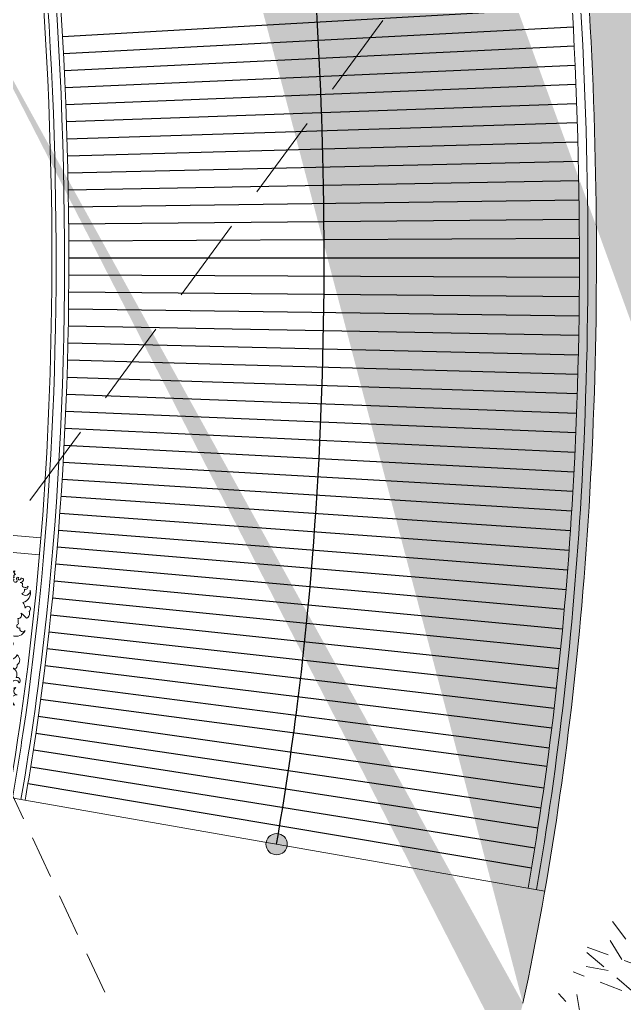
# Model space of a CAD drawing. Header units: inches. Extents: x 0 to 766, y -245 to 236.
# Drawn here: x 239.38 to 242.93, y 115.71 to 121.49 of the extents above; entities that cross this region are included whole.
import ezdxf

# ---------------------------------------------------------------- set-up
doc = ezdxf.new("R2010")
doc.units = ezdxf.units.IN
doc.header["$MEASUREMENT"] = 0
doc.linetypes.add('HIDDEN', pattern=[0.375, 0.25, -0.125])
doc.linetypes.add('HIDDEN2', pattern=[0.1875, 0.125, -0.0625])
for name, color, linetype, lineweight in [('A-ARBOLES', 251, 'Continuous', 9), ('A-BARANDAS', 251, 'Continuous', 9), ('A-JARDIN', 251, 'Continuous', 9), ('A-MURO BAJO', 251, 'Continuous', 9), ('A-PROYECCIONES', 251, 'HIDDEN', 9)]:
    doc.layers.add(name, color=color, linetype=linetype, lineweight=lineweight)

# ---------------------------------------------------------------- blocks, each defined once
blk = doc.blocks.new('base general')
at = {"layer": 'A-PROYECCIONES', "color": 251}
blk.add_line((2.45636079198448, 71.1574504263699, 1.244826271779357e-06), (21.76303580476088, 29.87713120225817, 1.408050102675088e-06), dxfattribs=at)
blk = doc.blocks.new('pl_01')
at = {"layer": 'A-PROYECCIONES', "color": 8, "linetype": 'HIDDEN2', "ltscale": 0.3}
for p, q in [((-0.00933064142401463, 0.4339573252559603), (-0.07629614342999957, 0.5042073202916981)), ((-0.04222507114798191, 0.4684646112120845), (-0.02752374222001208, 0.5091026070779208)), ((-0.00933064142401463, 0.4339573252559603), (0.02254389391805489, 0.5092046996398949)), ((-0.00299265267597093, 0.4541108094897481), (-0.003720706704029908, 0.5097698180641146)), ((0.06034804775998737, 0.4593845606218565), (0.06560942403604031, 0.5053086824761976)), ((0.1041756627600421, 0.3033427826519528), (0.1078314014699799, 0.4978249883099579)), ((0.01086306109198176, 0.2486758250340699), (-0.1667542783139879, 0.4819985787239602)), ((0.01089812318400618, 0.4055704368297484), (0.08056959370202321, 0.4813922107800863)), ((0.1454540574241037, 0.4846818599996823), (0.1065310103520005, 0.4286619181261813)), ((0.1527459413220527, 0.3996604118517553), (0.1451653107840229, 0.4880540082599509)), ((0.1527459413220527, 0.3996604118517553), (0.1735934487300028, 0.478512994284074)), ((-0.2059609158359876, 0.3501970811817046), (-0.2261308998779441, 0.4634744505299295)), ((-0.1914431472719684, 0.4110081548039943), (-0.1926826953480258, 0.4722286299120242)), ((-0.1623333610079385, 0.3843826208817518), (-0.1797664393980085, 0.4684646112118571)), ((0.1623859541460888, 0.3650077213380882), (0.2086916340600169, 0.4640457563821201)), ((-0.1622395183500203, 0.3623223775857696), (-0.2206993693320101, 0.4597815872518822)), ((0.1753548032340291, 0.3927459610622464), (0.2379138252659914, 0.4495383001983555)), ((-0.2028342022199467, 0.3418079600521651), (-0.2842287863219894, 0.4286021063219323)), ((-0.2132600183999784, 0.3911887916819978), (-0.2686416239519644, 0.4389949228859678)), ((-0.04949736152400419, 0.3279666836160686), (-0.00933064142401463, 0.4339573252559603)), ((0.1983359420639204, 0.4136089370397258), (0.2568401362800046, 0.4215659694477836)), ((0.2404073587500193, 0.3446211773159575), (0.2735482543560011, 0.4238377867616236)), ((0.2740587171659854, 0.3652098439858946), (0.2858973294059979, 0.4202067977637398)), ((-0.3036160607219927, 0.2608269023883167), (-0.3094755550380341, 0.4051527854398955)), ((0.00126945397801137, 0.3162353201280439), (0.01089812318400618, 0.4055704368297484)), ((0.001891290491983, 0.3220050967379393), (0.094769740961965, 0.3975546238561947)), ((0.1063680747479907, 0.3376706331955575), (0.1527459413220527, 0.3996604118517553)), ((0.2361101900040126, 0.3229827103618845), (0.3085649718840386, 0.4036059284399016)), ((0.2767182799678949, 0.3027467270878788), (0.3139676277660328, 0.3993551654039038)), ((-0.3075811708320089, 0.3584975158437373), (-0.3375118225439451, 0.3819746801518704)), ((-0.1617661801079748, 0.2505444282899134), (-0.1623333610079385, 0.3843826208817518)), ((-0.3475560806639919, 0.3008327493596425), (-0.3505600769578905, 0.3699556012620633)), ((0.09918550207800081, 0.1538060539862727), (0.1623859541460888, 0.3650077213380882)), ((0.2916970119179041, 0.3415955250236493), (0.3452141391659893, 0.372259386954056)), ((0.2720508967800583, 0.2951073159838415), (0.3594844106099799, 0.3582830183402166)), ((-0.2714558724539984, 0.2315469618536099), (-0.3843991206900341, 0.3343768590241325)), ((-0.08625790250999898, 0.08274653711964675), (-0.2028342022199467, 0.3418079600521651)), ((0.2143397245861252, 0.2133445799161109), (0.2404073587500193, 0.3446211773159575)), ((0.003491771868027627, 0.2967201722162827), (0.00126945397801137, 0.3162353201280439)), ((0.3020753911499696, 0.09841413605386151), (0.3929377713300255, 0.3206139566759703)), ((-0.008186998481960472, 0.2736998463419695), (0.003491771868027627, 0.2967201722162827)), ((0.1040921324819806, 0.3027611644199624), (0.1041756627600421, 0.3033427826519528)), ((0.1288428757200109, 0.2576094398282294), (0.1040921324819806, 0.3027611644199624)), ((0.3576281822099645, 0.2342653052219248), (0.4106276279820236, 0.2972161976938423)), ((0.1082315218139911, 0.06301689170391), (0.2720508967800583, 0.2951073159838415)), ((0.3848291469359992, 0.2316841165079495), (0.4238429429519783, 0.2776938311158119)), ((-0.404823820518061, 0.1987834993558408), (-0.4127808529260051, 0.2572866623336267)), ((-2.273736754432321e-13, -4.547473508864641e-13), (0.01086306109198176, 0.2486758250340699)), ((0.3848291469359992, 0.2316841165079495), (0.4363518598919995, 0.2571990071039636)), ((-0.3839608445399563, 0.1758023605261769), (-0.446351774777952, 0.2445281857981172)), ((-0.1368298140299657, 0.195129823121988), (-0.2714558724539984, 0.2315469618536099)), ((0.3469569313859893, 0.2081687963939203), (0.3848291469359992, 0.2316841165079495)), ((0.3852509232780221, 0.2321811732238075), (0.4490453684339855, 0.2338528100219719)), ((0.3794223661019487, 0.1313044408259429), (0.4317391323180573, 0.2199940025398064)), ((-0.4321712210399937, 0.1641112153199629), (-0.4662391996079691, 0.2033982894056408)), ((-0.3562236360539828, 0.1628335114380661), (-0.4622668708320248, 0.2124144032397908)), ((0.4165541527680148, 0.1942522395836477), (0.4592102813999759, 0.2127299620681242)), ((-0.3908752953300336, 0.1531934986137458), (-0.477064104893941, 0.1759797334618725)), ((0.4124611691459563, 0.1201928513760322), (0.4753378124819392, 0.1726581158638965)), ((-0.3908752953300336, 0.1531934986137458), (-0.4871671435799385, 0.1449353447098929)), ((-0.3288855166740063, 0.1068146008019539), (-0.3908752953300336, 0.1531934986137458)), ((-0.1450219687019967, 0.09963202813196403), (-0.3562236360539828, 0.1628335114380661)), ((0.08985382941602893, 0.1412981682840382), (0.09918550207800081, 0.1538060539862727)), ((-0.4758977747159747, 0.1459016147157399), (-0.419877832842019, 0.1069785676438642)), ((0.06177631239006587, 0.119621545524069), (0.08985382941602893, 0.1412981682840382)), ((0.4299055911540108, 0.1321108689419361), (0.4834691241119913, 0.1476072823677441)), ((-0.2488243233059393, 0.1292904330121019), (-0.2939770791360843, 0.1045386585360575)), ((0.03271190059803075, 0.071955662687742), (0.06177631239006587, 0.119621545524069)), ((0.2967356407859825, 0.096143349977865), (0.3794223661019487, 0.1313044408259429)), ((0.3227063385780298, 0.0509720318636937), (0.4124611691459563, 0.1201928513760322)), ((0.4124611691459563, 0.1201928513760322), (0.4990480365780172, 0.07656014035796943)), ((0.4550347987380405, 0.09873897602369652), (0.4896864580140914, 0.1246364559181075)), ((-0.294558697367961, 0.1046232200517352), (-0.4963018497840039, 0.1084150821779986)), ((-0.2939770791360843, 0.1045386585360575), (-0.294558697367961, 0.1046232200517352)), ((-0.1325130517619755, 0.09030138670800625), (-0.1450219687019967, 0.09963202813196403)), ((-0.3847291168499396, 0.05461333324205953), (-0.4992841900800613, 0.0931094477816714)), ((-0.1108364290020063, 0.06222283844363119), (-0.1325130517619755, 0.09030138670800625)), ((-2.273736754432321e-13, -4.547473508864641e-13), (-0.08625790250999898, 0.08274653711964675)), ((-2.273736754432321e-13, -4.547473508864641e-13), (0.2293019567280226, 0.08570000275176426)), ((0.2293019567280226, 0.08570000275176426), (0.5038618555619792, -0.01638121562996275)), ((0.2587809261960956, 0.07474000528782199), (0.2774164280940568, 0.09260104744794262)), ((0.2774164280940568, 0.09260104744794262), (0.2967356407859825, 0.096143349977865)), ((-0.433970731349973, 0.04354814950170294), (-0.5022129059999543, 0.07481116070994176)), ((-2.273736754432321e-13, -4.547473508864641e-13), (0.03271190059803075, 0.071955662687742)), ((-0.3936586066920427, 0.05396571577807663), (-0.5067647905319745, 0.02473630590566245)), ((-0.2846536563779978, 0.05523929470814437), (-0.4065934249260295, 7.012418404883647e-05)), ((-0.1006529537519896, 0.05639015631595612), (-0.3847291168499396, 0.05461333324205953)), ((-0.06317157740403445, 0.03315945788995123), (-0.1108364290020063, 0.06222283844363119)), ((-2.273736754432321e-13, -4.547473508864641e-13), (0.1082315218139911, 0.06301689170391)), ((-2.273736754432321e-13, -4.547473508864641e-13), (-0.06317157740403445, 0.03315945788995123)), ((-0.3864945963059654, 0.009163580867834753), (-0.5068483208100361, 0.02260164324616198)), ((-0.1457252730180016, 0.02767327173000922), (-0.1959073765740413, 0.01057843940361636)), ((-2.273736754432321e-13, -4.547473508864641e-13), (-0.1457252730180016, 0.02767327173000922)), ((0.3958757683919885, 0.02376694218605735), (0.4998297149820132, -0.06286014352804159)), ((-0.4429167209999605, 0.01546341380981175), (-0.5069256636599562, -0.01227070096206262)), ((-0.4065934249260295, 7.012418404883647e-05), (-0.5064781063679789, -0.02275632894634327)), ((-0.1959073765740413, 0.01057843940361636), (-0.2625861944160306, -0.0288767264762555)), ((-2.273736754432321e-13, -4.547473508864641e-13), (-0.1211869648080324, -0.02853435545989669)), ((-2.273736754432321e-13, -4.547473508864641e-13), (-0.02437434136800221, -0.06272402011200029)), ((-2.273736754432321e-13, -4.547473508864641e-13), (0.07150810539599206, -0.0239267840759112)), ((-2.273736754432321e-13, -4.547473508864641e-13), (0.002329566641947167, -0.111590263979906)), ((-2.273736754432321e-13, -4.547473508864641e-13), (0.1443908510460119, -0.1925424469802692)), ((0.2912154237720301, -0.01241198056823123), (0.166597530137949, -0.03440313091800817)), ((0.4986695722320178, -0.07104198581987475), (0.2912154237720301, -0.01241198056823123)), ((0.4837124962800203, -0.008890302798135963), (0.5018705349839934, -0.04520638020585466)), ((-0.4029366549779638, -0.03154866413410673), (-0.4711107679199813, -0.03752984453399222)), ((-0.3197322481859146, -0.03526421464835039), (-0.4029366549779638, -0.03154866413410673)), ((-0.2625861944160306, -0.0288767264762555), (-0.3193032531780204, -0.07610742687597849)), ((-0.1211869648080324, -0.02853435545989669), (-0.2417159997719978, -0.1241476491061348)), ((-0.1211869648080324, -0.02853435545989669), (-0.185162907851975, -0.1738976639401244)), ((0.07150810539599206, -0.0239267840759112), (0.119173988231978, -0.05299119586834422)), ((-0.4711107679199813, -0.03752984453399222), (-0.5039732292659664, -0.05289322825797171)), ((-0.2731048220159664, -0.0376360620482501), (-0.3197322481859146, -0.03526421464835039)), ((0.166597530137949, -0.03440313091800817), (0.119173988231978, -0.05299119586834422)), ((-0.02437434136800221, -0.06272402011200029), (-0.05343875315998048, -0.1103899029480999)), ((0.119173988231978, -0.05299119586834422), (0.1408506109920609, -0.08106974413226453)), ((-0.4457103447419968, -0.09188227456183995), (-0.5021304069599637, -0.06730581054603135)), ((-0.3193032531780204, -0.07610742687597849), (-0.3684314314979815, -0.1091926356300519)), ((0.1408506109920609, -0.08106974413226453), (0.1533595279320252, -0.09040038555622232)), ((-0.4457103447419968, -0.09188227456183995), (-0.4966823766060315, -0.09850488499796484)), ((-0.4110669353700018, -0.08778413474988156), (-0.4457103447419968, -0.09188227456183995)), ((-0.3684314314979815, -0.1091926356300519), (-0.4110669353700018, -0.08778413474988156)), ((0.1533595279320252, -0.09040038555622232), (0.3645601640459972, -0.1536008376240261)), ((0.2571618825359678, -0.1200587904359054), (0.3023136071280419, -0.09530701596008839)), ((0.3023136071280419, -0.09530701596008839), (0.3028952253600323, -0.09539157747599347)), ((0.3028952253600323, -0.09539157747599347), (0.4936701304080202, -0.09897719200239408)), ((0.337223075903978, -0.09758295822598484), (0.3992128545600053, -0.1439618560382314)), ((0.4842353339460033, -0.1366699721397708), (0.4282143608339766, -0.09774692506789506)), ((-0.3684314314979815, -0.1091926356300519), (-0.4145318950500041, -0.121334431842115)), ((-0.05343875315998048, -0.1103899029480999), (-0.08151627018605723, -0.1320654944702255)), ((0.002329566641947167, -0.111590263979906), (-0.04420814182196864, -0.2724747355978252)), ((0.002329566641947167, -0.111590263979906), (0.1214158996440347, -0.3695059814938304)), ((0.002329566641947167, -0.111590263979906), (0.04610252602799392, -0.3666989516580088)), ((-0.4145318950500041, -0.121334431842115), (-0.491456062422003, -0.1211209655759831)), ((-0.445843374443939, -0.1215582104880468), (-0.4828596624540751, -0.1509288999659475)), ((-0.2417159997719978, -0.1241476491061348), (-0.3543509078460261, -0.155573595918213)), ((-0.2417159997719978, -0.1241476491061348), (-0.2653406311139292, -0.1670564310479676)), ((-0.0908479428480291, -0.1445744114100762), (-0.1540483949160034, -0.3557760787621191)), ((-0.08151627018605723, -0.1320654944702255), (-0.0908479428480291, -0.1445744114100762)), ((0.3992128545600053, -0.1439618560382314), (0.4843054581299953, -0.1366637847122547)), ((0.3992128545600053, -0.1439618560382314), (0.475494560658035, -0.1641287463660319)), ((-0.3543509078460261, -0.155573595918213), (-0.4300520269499657, -0.2644166418660916)), ((0.3645601640459972, -0.1536008376240261), (0.4617141272639174, -0.19902584028614)), ((0.4405087802700223, -0.1548795727439938), (0.4673003435100327, -0.1857754632237629)), ((-0.2653406311139292, -0.1670564310479676), (-0.2831975483219935, -0.2234692746001201)), ((-0.185162907851975, -0.1738976639401244), (-0.241538626836018, -0.3146193701820721)), ((-0.185162907851975, -0.1738976639401244), (-0.185162907851975, -0.1738976639401244)), ((0.392298403769928, -0.1665707179504352), (0.4479584435820243, -0.227881942002341)), ((0.1443908510460119, -0.1925424469802692), (0.4291651622700101, -0.2611527735964501)), ((0.413161379747919, -0.1895518567803265), (0.4211184121560905, -0.2480550197581124)), ((0.1749660265080024, -0.1999085800141529), (0.1804532439060154, -0.2251316302563282)), ((-0.3977835586919696, -0.2180212442460743), (-0.3968337884939501, -0.3112998150600106)), ((-0.2831975483219935, -0.2234692746001201), (-0.3130797318480063, -0.2959611810483693)), ((-0.2061836632439622, -0.2263691158561869), (-0.2530173370139437, -0.2694068025482466)), ((0.1804532439060154, -0.2251316302563282), (0.19450386165596, -0.2388563767976848)), ((0.2412705049559918, -0.215883487872361), (0.2770823069820949, -0.3234230489877064)), ((0.1976656373640253, -0.2437227889201949), (0.1733861698920123, -0.3609590809503516)), ((0.19450386165596, -0.2388563767976848), (0.243469104372025, -0.3141955313642484)), ((-0.1205053164899823, -0.2483777972518055), (-0.09575457325195202, -0.2935295218442207)), ((-0.3971782219859961, -0.277445302758224), (-0.4109421555720019, -0.2927499059160255)), ((-0.2530173370139437, -0.2694068025482466), (-0.2725634220659572, -0.3087475010099752)), ((-0.04420814182196864, -0.2724747355978252), (-0.05619628357197826, -0.3649747217223194)), ((0.07946410656597891, -0.278646695028101), (0.1801180915559826, -0.366859824786161)), ((-0.3130797318480063, -0.2959611810483693), (-0.3412933722899538, -0.3704908137840448)), ((-0.09583913476797079, -0.2941111400757563), (-0.09955881023404345, -0.4920820238878605)), ((-0.09575457325195202, -0.2935295218442207), (-0.09583913476797079, -0.2941111400757563)), ((-0.2725634220659572, -0.3087475010099752), (-0.2929644034200578, -0.3293567924404215)), ((-0.2725634220659572, -0.3087475010099752), (-0.2819641876740206, -0.416765556557948)), ((-0.2929644034200578, -0.3293567924404215), (-0.3164291928719649, -0.3916301615463453)), ((-0.241538626836018, -0.3146193701820721), (-0.2792004698339383, -0.4185939415322082)), ((-0.09803051551796216, -0.3284389906200431), (-0.1444094133300382, -0.3904287692760136)), ((0.243469104372025, -0.3141955313642484), (0.2373518005559845, -0.4169831477761363)), ((0.2770823069820949, -0.3234230489877064), (0.3732782500979397, -0.3355710326279677)), ((0.2770823069820949, -0.3234230489877064), (0.2999520721081126, -0.4020559777259223)), ((0.3243810690900091, -0.3293959794841612), (0.3386688715800119, -0.3702278480936911)), ((0.2849001222598986, -0.3430506018419237), (0.3206851120979763, -0.385813979226441)), ((-0.334111830857978, -0.351521190774065), (-0.3504373596359756, -0.3619851627599928)), ((-0.1540483949160034, -0.3557760787621191), (-0.2027362346099721, -0.4599084295259672)), ((0.1635275346120011, -0.3523193689859454), (0.2005386664320667, -0.4658597040240693)), ((-0.3099127999500411, -0.3743373315239751), (-0.306112687920006, -0.3996263809979155)), ((-0.05619628357197826, -0.3649747217223194), (-0.06592704534000404, -0.497562022620059)), ((-0.05619628357197826, -0.3649747217223194), (-0.02599338502795945, -0.5010929815321106)), ((0.04610252602799392, -0.3666989516580088), (0.02335754070003304, -0.501078544200027)), ((0.1214158996440347, -0.3695059814938304), (0.1335453210000423, -0.4878745728483409)), ((0.1256986310580146, -0.3773691712437994), (0.1979739775259759, -0.4668940357380507)), ((0.1801180915559826, -0.366859824786161), (0.2321522985600382, -0.435169029906092)), ((-0.2655994718519423, -0.3810445034757777), (-0.2607990589619931, -0.4301293697997153)), ((-0.1670172440040005, -0.3835143184860499), (-0.2345128023420102, -0.4447873867322869)), ((-0.1444094133300382, -0.3904287692760136), (-0.1665026562420167, -0.473998234319879)), ((-0.1444094133300382, -0.3904287692760136), (-0.1364400060660387, -0.4833412506002333)), ((0.2391275923919807, -0.3871494324359901), (0.2641990506479033, -0.4262952269161815)), ((-0.1899983828340055, -0.4043772944644388), (-0.248502577049976, -0.4123343268722692)), ((0.03960572662805362, -0.4050836924939176), (0.08300331538202954, -0.4945858697524272)), ((0.1518528892140125, -0.4097655130142357), (0.151629110567967, -0.4779612819540944)), ((0.1811225173679532, -0.4062974596199638), (0.2316387420358978, -0.4520194588260438)), ((-0.1371175294319187, -0.4754502174243953), (-0.09819345112197198, -0.4194302755504395)), ((-0.1553260987980138, -0.431723663747789), (-0.1927012576319953, -0.4641334116120106)), ((0.06318704597390479, -0.4537158453358643), (0.05148249467401911, -0.4989098506862319)), ((-0.06345516785398786, -0.463107329802142), (-0.06337163757609687, -0.4625257115701515)), ((-0.06337163757609687, -0.4625257115701515), (-0.04791750490801405, -0.4995492182458747))]:
    blk.add_line(p, q, dxfattribs=at)
blk = doc.blocks.new('ARBUSTO 2')
blk.add_lwpolyline([(-66.23688844879645, -50.01504961311502, -0.5074797352621693), (-28.17600983491077, -65.93381068944245, 0.7714191621016883), (-65.11339188439064, -0.5020173400779764, -0.4140925425710546), (46.40653890315257, -45.6775543470736, -0.174304546125832), (89.78747648786798, -19.92092140949064, -1.474557309600683), (112.1741371405897, 16.60950653718732, -0.4246206638136619), (171.2921317153298, 3.632505655439019, 0.04779158066867369), (135.532374685232, -48.91149663080449, -0.6392321120170291), (183.7221656114593, -67.74678923027273, -0.01942396538211755), (228.6719464610212, -57.23550273000154, 1.162959886698078), (259.7186001249566, -40.33771281967935, 0.8576562508698735), (275.0064708971477, 8.231217512366399, -0.3781106662145289), (334.3596313905006, -92.07970532782173, 0.006847039414284945), (374.5079507879688, -115.4485441256312, -0.5688057058897247), (412.1233963049293, -76.38567989881227, 0.417163784688234), (455.6808515999996, -95.4099713746964, 0.8952243437896844), (489.5820541644564, -102.8516159996736, 2.212733388288098), (520.366861186436, -93.69666757519009, 0.1421280284856217), (463.0160148388166, -89.7126396029083, -0.1220278449195117), (531.42668696344, -71.06045567447251, 0.2285172213496388), (487.4921008707017, -30.61569208115664, -0.5192728703578492), (570.6110233150787, -16.55799859010545, -0.8746717935240547), (597.2909137888075, -62.43489001480469, -0.4665892685720007), (675.4312190540865, -9.790835007702459, -0.7379407508587315), (717.313854017337, 21.24074422719143, 0.7547440986544632), (727.1950722442052, -39.18319616122063, 0.5093637227612026), (786.5221773817993, -52.20608724277771, -0.09924748789964721), (761.0965084755504, -0.936096138537966, 0.7456849631163187), (819.2470723094916, 18.78706079272813, 0.3504126046350433), (870.3647346617877, -28.15161955821188, -0.05423418259269573), (907.3446438930799, 9.488015420273353, 0.598099498676476), (960.552649850328, -33.5386984202159, -0.3784843041424079), (1024.174682357537, 4.67234489586053, 0.3947660523431612), (1021.438070892183, -32.01553967835687, -0.7494674984132058), (1055.453279949463, -41.735927574262, 0.3039389947108571), (1096.61367598345, -26.73150754565954, -0.533083562763534), (1143.209102879882, 16.7195202635229, 0.4782913800802802), (1146.363345241907, -31.09582563324314, -0.5657767977887337), (1178.934478554637, -11.95226197583239, 0.1504744790825522), (1180.454558627735, -42.33537570977656, -0.6455515659532585), (1210.897267849084, -41.57377036315635, 0.3919259130336687), (1206.260323600149, -85.97152689937342, -0.2596207968382836), (1246.81265434521, -74.04345805406055, 0.4362293224273256), (1241.377590223085, -117.7196625115016, -0.2741140949522884), (1306.977469925058, -111.6798055751002, 1.067742723003513), (1292.839171148107, -133.7085524316276, 0.5665786552472177), (1293.028947003016, -183.1951765551455, -0.6476321368547121), (1347.453484352527, -159.1508920874728, 0.6097483344432657), (1335.975480723346, -203.8909097274754, 0.320103422986339), (1288.392002754081, -227.5929330913699, 1.414364244469971), (1261.635718940182, -256.3447958907155, -0.3041800620949393), (1276.191883580259, -273.1305608332102, 0.08270489676409197), (1220.551282172276, -272.8683543137242, 0.5199319519445139), (1189.082518414245, -253.1213481490514, 0.3262077438174008), (1200.978154239671, -292.8845869557379, -1.021535207291647), (1153.622921623365, -275.4553262381374, 0.6108073394430982), (1133.821703682534, -306.1436712046328, -0.7541540222586741), (1105.089473067703, -264.9383533563893, -0.2845596233632012), (1076.585219579681, -243.5200667754958, 0.6361650495500952), (1043.710148574486, -241.3574347954595, 0.245335461794639), (1056.593835472745, -300.869678047441, 1.498634283050426), (1056.023493618737, -350.3943311824899, 0.8428116924718835), (1003.841307231699, -373.5649475252484, 1.204767379732654), (1048.777568315296, -395.1933353381726, 0.8227494128428956), (1060.255103311125, -441.8307810177918, 1.164933591564731), (1055.656239548619, -471.7585457536691, 0.6943238070077538), (1014.001617571007, -507.3476115304192, 0.4956261342848943), (1014.267397754464, -558.3533978345507, 0.861279068235093), (999.9770903204234, -577.3438203298431, 0.1600599744596315), (962.8074822568104, -550.2672323184797, 0.09334010825616061), (966.3422135953552, -514.3008998230383, 1.438928149822761), (982.5327754908217, -502.8301782564003, 0.1404628418171541), (935.8615792323114, -499.0733252129996, -0.3105822394742967), (970.5990604785414, -477.5369572257447, 0.7398377769213315), (932.2892360406895, -458.1321861891592, 1.075909608082963), (937.9903140131602, -419.7730233881971, 0.7697611689513796), (930.4653749194351, -375.9837310364746, 0.6243434935819401), (926.7026331943939, -407.3926289414347, 0.6139341655578138), (886.6444063078968, -413.965627118738, -0.002123046340024752), (890.635316363318, -356.6550439986349, 0.3706925413421231), (923.0924444828067, -335.2327630459795, 0.8905068078570323), (892.1937105897335, -326.8794212845721, 0.8705344631006235), (859.8889801389715, -275.1921101938033, 1.396425828207453), (852.059948008047, -240.5557939616323, 0.3215286472512969), (820.705346087573, -192.6283593108887, -0.175141567351937), (813.3699478822926, -244.0144097546386, 1.154050176689067), (774.5280187211702, -229.2051542714398, -1.020194913335583), (752.0667392994584, -191.4934838068148, 1.042052645341509), (743.4391624248909, -247.5130766260058, 1.806885341072165), (726.5264079621954, -275.0110071608269, 0.7774650479616414), (668.1872755752875, -296.9666934152257, 0.4839778249702857), (712.8822130438232, -291.6846833493512, 0.2427984889343323), (742.0326215108388, -310.7861954583167, 0.1842511274487554), (721.8133810625582, -333.1191744070914, 2.219852935123694), (717.5566125015258, -354.6535441137166, 1.12463704951008), (750.887708178445, -365.9311232017733, 0.1586877827979153), (741.9180693620767, -415.1145143733483, 4.025370229950382), (733.2906823914985, -425.4453647343705, 0.9805269688035592), (745.3764060608755, -453.7769101262537, 1.218120173836424), (733.1384400675124, -468.0957850207811, 0.2015671072422407), (744.7300598783188, -501.7824010806815, 0.09755340398710803), (731.0858649599462, -518.4560772691985, 0.8383692848761386), (719.265921474026, -541.130318181447, 0.5517317352646813), (669.4403275087569, -520.0172909982717, 0.158267827613607), (715.9216695902046, -489.5170928088157, 0.9370162344047571), (681.2983501815314, -482.8730323099927, 0.3272697182725703), (684.1870473265625, -433.9938732306652, 1.357502499595248), (668.1866515972014, -418.8033284918462, 1.406370268996971), (667.0843603646572, -442.464325423283, 1.122830092044686), (663.6636355189352, -480.7094011896523, 0.5345137404404383), (610.8735737469677, -461.2676262575312, 0.216143658126029), (633.7153408456252, -415.1975923542579, 0.5616138097352161), (594.9112572044612, -431.6070637426887, 0.3125873066380225), (601.4105333722765, -378.7398801298415, 0.8217421213007587), (597.4986877207266, -353.6214461731533, 0.987004323852513), (609.7368090588234, -308.8433995216199, 0.09720502245932094), (588.871457394457, -333.4931507528603, 0.7649776478734384), (548.3572854579796, -315.7216549071721, -0.1308480723128914), (615.4378087091469, -285.7138096113114, -0.1508495659306842), (604.0362780418593, -240.5955261123063, -0.3532692521589767), (521.7533993127998, -271.3639256631012, -0.7212457032756249), (519.0167878474455, -308.0518102373186, 0.544454772414912), (482.0370339608879, -315.2322734588124, 1.03127628151096), (453.874521221979, -346.338937552155, 1.103600217769141), (397.4736905232381, -376.5739296117226, 1.367286753409161), (381.3971338210196, -390.3233684735977, 0.2648475585059935), (416.0962571510404, -428.9457391238329, 0.8699061387605878), (444.1824548719326, -457.238256363874, 0.5372594490594931), (415.8802644370973, -486.1879518788499, 0.5919327252816612), (378.2187812042399, -482.9621518463561, 0.8140804229747229), (366.061544608413, -512.5271549862862, -0.2078407514083632), (410.3542062595046, -512.0144969746781, 0.9606577212102352), (399.6422274795948, -536.3971732326007, 1.281351379298346), (393.861107390567, -557.1264591638923, 0.4816788149662379), (415.9252919557412, -582.7444845233996, 1.542387152354761), (428.6606094695125, -606.6146572129684, 0.7569451186391082), (390.8138200814936, -657.5228002041814, 1.341318784670021), (380.3807598604788, -679.6688956225779, 0.777912044550362), (355.197473671033, -724.1770760936766, 0.6358304425382092), (312.0988034715339, -670.1106010911409, 0.3698672265903153), (357.9321229458284, -634.6605594361631, 0.3244788735936338), (305.0476749714464, -644.5144324724532, 0.443615211593327), (305.3357516481918, -592.6021407347307, -1.793005145200941), (302.4578124555479, -563.9139586027284, 1.335560668831572), (325.5542907957113, -564.2000455311386, 0.5938349494575579), (308.7896715891019, -546.2978886371545, 0.2755314772890729), (314.8338379737141, -494.097617288767, 0.1097548479028867), (347.9317110919275, -463.6095500006171, 0.2325123024114102), (286.0533856884095, -466.7053488784496, 0.09908877130383398), (278.1389276019665, -423.8530886391106, 0.1669648633050448), (330.591710133383, -405.3711568046424, 0.9788730699588162), (372.251667695017, -401.8452779088526, 0.05732022224285314), (279.2183894079777, -387.7588743930696, 0.07452457570736441), (282.8161982630679, -344.3306505534475, 0.5965384674550104), (319.8712573113935, -335.2687285622777, 0.2824786038615982), (264.0368419074347, -343.8285761801926, 0.2633317825775885), (230.0759380512513, -299.396203594061, -0.2183722651864488), (238.7822102572304, -271.5700719907525, 0.819319279051608), (272.0238447468805, -272.7902059926225, -1.250621791958133), (294.6886138811789, -264.4482363123382, 0.3254018982437084), (354.7681630496785, -254.2343893100854, 0.9125674739427831), (371.9646190048881, -251.9324297806835, 0.1872723379459263), (450.4638035431529, -235.0306124824913, 0.867207996590501), (467.3003672068519, -254.3707835054448, 0.5712474919002926), (483.3457170469209, -229.0607018151749, -0.5206673299145839), (477.4458235042918, -197.6405083009728, 1.601792342450723), (449.3846405855275, -213.4604784749092, -0.5286371591504365), (390.8881193601941, -197.6461863477381, -0.02631590424844858), (391.1757683462366, -232.2303899200357, -0.03683094042384376), (341.5294082410697, -191.4659944475096, -0.4297561648225625), (320.231577293607, -227.1301026999022, 0.0310493647559812), (292.6743044228508, -195.3518235230474, 2.616557863996553), (267.1314685531653, -203.8377841034027, -1.805927008870595), (233.3862692259345, -192.5516009605918, 0.3936165670724628), (228.9969476988355, -248.9939203406059, -0.7863613026977555), (196.9065919295437, -241.9497592537451, -0.01817919919770158), (181.0051747665472, -270.1358670124929, -0.7744765325650621), (157.045366840028, -252.5936884634243, 0.4144219770553645), (148.4110377915643, -281.8578082200263, -1.301373627670569), (127.2572683634923, -291.5657954845215, 0.4047290249398628), (148.9145188492948, -320.7560282035644, 0.6182307609576224), (167.1900939992445, -340.0242048712204, 1.451606710237382), (146.4679462512375, -358.3602531233558, 0.2271692702818598), (152.3676684882311, -418.6126218591073, 0.7888361791674515), (140.1358307326302, -433.6406431773922, 0.1734199217278064), (99.62698058571198, -460.1746702097483, 0.7643202152718637), (101.7857766549834, -416.8184147497253, 0.8185239693838453), (87.25172666909373, -385.830191746267, 0.6911826012968063), (59.98205902148716, -388.6361183311786, 0.1231405078492112), (86.60435669718336, -344.055943504775, 0.2359073752101166), (12.99797604332998, -343.4136873821818, 0.4372066721317088), (77.82644018206027, -312.7797387011751, -0.1322259548369488), (52.49956522639515, -296.7475686363876, 1.523406004417125), (25.51784541320885, -276.4733505399596, 0.7610339841315663), (1.198360263714648, -251.7411251322278, 0.2376131213465057), (-63.3420271982779, -230.4627820755051, 1.13713019981917), (-77.37246858367995, -209.5406060235036, 0.3115456390196609), (-76.7251423746624, -251.3148564544644, -0.3169309623455959), (-104.2104720879035, -220.9745654308957, 0.9194822402172811), (-126.9806958591706, -226.7220370659529, -1.061039891682815), (-165.0458823799329, -203.2809301938672, 0.462128186703937), (-138.4806439324537, -204.2559938801123, 0.9370035576115586), (-181.2035268179045, -202.9372370822215, -1.008385219028968), (-181.4333519768768, -175.2990771872329, 0.2965825422840582), (-208.2860628526471, -168.5780612719347, 1.16142084469628), (-206.8484363075598, -151.2250803345419, 0.5747981608781538), (-177.4081387173376, -140.535634398588, 0.8834544984183255), (-150.6704605757793, -144.9582716117353, 1.75676232530766), (-135.5478284996043, -147.6578806696962, 2.395533958805241), (-140.0327783032922, -127.1450340229846, -0.8341257458182278), (-157.4062104896994, -111.7641038866083, 1.757955668429472), (-152.7609217578663, -92.46909331868795, -0.597495307891308), (-139.4408045465516, -67.13340901631497, -0.2069735699960683), (-115.7672413451618, -91.73959663380654, -0.7635282974402042), (-90.86216307806933, -73.67365796833987, 0.4386279151764211), (-95.73095578491602, -21.21473478793216, -0.4994306627134081)], format="xyb", close=True)

msp = doc.modelspace()

# ---------------------------------------------------------------- hatches: boundary and pattern name
at = {"layer": 'A-JARDIN'}
h = msp.add_hatch(dxfattribs=at)
h.set_pattern_fill('AR-SAND', color=251, scale=0.005, angle=215)
h.set_pattern_definition([(252.5, (224.7641944979498, 71.68061551552734), (0.1469112948203549, -0.1958632256862088), [0, -0.19304, 0, -0.2159, 0, -0.206375]), (222.5, (224.7641944979498, 71.68061551552734), (0.02146303516649123, -0.4225123546636738), [0, -0.10414, 0, -0.17399, 0, -0.06667500000000001]), (182.5, (224.8921542387927, 71.77021389089992), (-0.3235593409169935, -0.227435928835707), [0, -0.0635, 0, -0.2286, 0, -0.29845]), (172.5, (224.8921542387927, 71.77021389089992), (-0.2488009110903542, -0.3102854999200086), [0, -0.03175, 0, -0.14986, 0, -0.17145])])
edge = h.paths.add_edge_path()
edge.add_arc((225.6879002641892, 123.3335698759975), 1.002146658241305, 257.4460299640672, 366.6326294050357)
edge.add_spline(control_points=[(231.2466494466591, 136.2993001053902), (230.9591041243641, 136.2250012774812), (230.6797355579276, 136.1215556246089), (229.9129465459212, 135.7455524849566), (229.4670531478425, 135.4095382532897), (228.6980060788867, 134.6328291409509), (228.3721456226142, 134.1920316238748), (227.8113876408554, 133.2359534204798), (227.5760997863492, 132.7197153634252), (226.9675558980909, 131.0385636380734), (226.7113627121091, 129.7640265879082), (226.4641705319757, 127.0286333692121), (226.4758844817645, 125.568590777074), (226.6351630469965, 123.8771913471492), (226.6579394221719, 123.663304786277), (226.6833397042303, 123.4493206702965)], knot_values=[3.178988399227746, 3.178988399227746, 3.178988399227746, 3.178988399227746, 3.27264474534757, 3.27264474534757, 3.451258533299967, 3.451258533299967, 3.629872321252364, 3.629872321252364, 3.808486109204761, 3.808486109204761, 4.176816059395009, 4.176816059395009, 4.545146009585258, 4.545146009585258, 4.598367518391226, 4.598367518391226, 4.598367518391226, 4.598367518391226], degree=3, periodic=0)
edge.add_line((227.515378732782, 144.155646893275), (222.7705222890602, 122.9596663295152))
edge.add_line((222.7705222890602, 122.9596663295152), (225.4700745225657, 122.3553828420909))
edge.add_line((237.0326780342677, 136.0598947313475), (237.248083948298, 137.0308641279908))
edge.add_arc((237.0517782714981, 147.9595150212618), 10.93041381951005, 241.9587497731338, 271.0290636464855, ccw=False)
edge.add_line((231.9133128974011, 138.3122293996485), (232.1964717185131, 138.1244385084929))
edge.add_line((232.1964717185131, 138.1244385084929), (232.3979781340406, 137.861538208169))
edge.add_line((232.3979781340406, 137.861538208169), (232.5063023821515, 137.5519653065922))
edge.add_line((232.5063023821515, 137.5519653065922), (232.5099147009844, 137.2241566135409))
edge.add_line((232.5099147009844, 137.2241566135409), (232.3972853287653, 136.9065489387932))
edge.add_line((232.3972853287653, 136.9065489387932), (232.1568845034583, 136.627579088402))
edge.add_line((232.1568845034583, 136.627579088402), (231.7771824634058, 136.4156838749396))
edge.add_line((231.7771824634058, 136.4156838749396), (231.6699464528303, 136.4118425688567))
edge.add_line((231.6699464528303, 136.4118425688567), (231.3560908607562, 136.325824191873))
edge.add_line((231.3560908607562, 136.325824191873), (230.9961608123506, 136.2265572138922))
edge.add_spline(control_points=[(242.335392128962, 115.711400345047), (242.4972075047501, 116.4642880811217), (242.6101641862135, 117.244457290587), (242.8343337629287, 119.8062117957371), (242.7804862959258, 121.6727872975962), (242.3015829674498, 125.4022095129686), (241.8761861856567, 127.2613408612879), (240.8451584959059, 130.2857026449265), (240.3143472674076, 131.5070206197771), (239.2291498015059, 133.4438550342666), (238.7178828295384, 134.2092209505709), (237.783157242515, 135.3329146244424), (237.4002201774222, 135.7349236841174), (236.982852323674, 136.1042910861643)], knot_values=[0.8406520218730379, 0.8406520218730379, 0.8406520218730379, 0.8406520218730379, 1.040299333781935, 1.040299333781935, 1.478077922924497, 1.478077922924497, 1.915856512067059, 1.915856512067059, 2.242318769656856, 2.242318769656856, 2.484008472098275, 2.484008472098275, 2.63345040619262, 2.63345040619262, 2.63345040619262, 2.63345040619262], degree=3, periodic=0)
edge.add_arc((244.6264686568413, 115.0296093077259), 2.390370405447812, 163.4277606520959, 242.6530385894294)
edge.add_arc((236.9995836453984, 146.8800651161792), 9.867755442743283, 196.0271605298693, 288.2615441978883)
edge.add_line((240.09169562792, 137.5092892163294), (249.3412522330711, 115.3263536431687))
edge.add_line((249.3412522330711, 115.3263536431687), (245.2035464950552, 113.5643105693953))
at = {"layer": 'A-PROYECCIONES', "linetype": 'Continuous'}
h = msp.add_hatch(color=251, dxfattribs=at)
h.dxf.hatch_style = 1
edge = h.paths.add_edge_path()
edge.add_arc((240.8873046403116, 116.6460559992911), 0.06249999999999999, 0, 360)

# ---------------------------------------------------------------- linework, layer by layer
at = {"color": 251}
for p, q in [((239.6287764007814, 121.3888879670622, -2.710756627989497e-06), (242.6245976403827, 121.5595657481672, -2.710756627989497e-06)), ((239.6344686337054, 121.28905054376, -2.710756627989497e-06), (242.6307585779816, 121.4471609779494, -2.710756627989497e-06)), ((239.6393185529689, 121.1891682213964, -2.710756627989497e-06), (242.6364506770281, 121.3346601036238, -2.710756627989497e-06)), ((239.644168450259, 121.0892863516556, -2.710756627989497e-06), (242.6416706764087, 121.2220633673342, -2.710756627989497e-06)), ((239.648378000473, 120.9893749925168, -2.710756627989497e-06), (242.6464152713545, 121.1093691783818, -2.710756627989497e-06)), ((239.6521577777987, 120.8894464523392, -2.710756627989497e-06), (242.6506809693476, 120.9965769556212, -2.710756627989497e-06)), ((239.6552883531206, 120.7894954663562, -2.710756627989497e-06), (242.6544641569146, 120.8836855917098, -2.710756627989497e-06)), ((239.658200494154, 120.6895388253825, -2.710756627989497e-06), (242.6577610514307, 120.7706946926983, -2.710756627989497e-06)), ((239.6608954402857, 120.5895756232413, -2.710756627989497e-06), (242.660567740759, 120.6576033496158, -2.710756627989497e-06)), ((239.6629325245979, 120.4895963744121, -2.710756627989497e-06), (242.6628801683494, 120.5444101366075, -2.710756627989497e-06)), ((239.6645274558052, 120.389609093857, -2.710756627989497e-06), (242.6646941007004, 120.4311143402802, -2.710756627989497e-06)), ((239.6655789021117, 120.289614621629, -2.710756627989497e-06), (242.6660051500023, 120.3177147936868, -2.710756627989497e-06)), ((239.6666615379456, 120.1896205489384, -2.710756627989497e-06), (242.6668087482633, 120.204212180418, -2.710756627989497e-06)), ((239.6665286951995, 120.0896202987852, -2.710756627989497e-06), (242.6671001860761, 120.0906035835715, -2.710756627989497e-06)), ((239.6664270434069, 119.9896207685443, -2.710756627989497e-06), (242.6668745480367, 119.9768876164081, -2.710756627989497e-06)), ((239.6655355361238, 119.8896247428702, -2.710756627989497e-06), (242.6661267323891, 119.8630633327039, -2.710756627989497e-06)), ((239.6646440336137, 119.7896292480501, -2.710756627989497e-06), (242.6648514623469, 119.749130732459, -2.710756627989497e-06)), ((239.6630571676017, 119.6896418399038, -2.710756627989497e-06), (242.6630432488112, 119.635087807742, -2.710756627989497e-06)), ((239.6607654203201, 119.5896681035729, -2.710756627989497e-06), (242.6606964015757, 119.5209333506273, -2.710756627989497e-06)), ((239.6584736858151, 119.4896949260356, -2.710756627989497e-06), (242.6578050455666, 119.4066671003448, -2.710756627989497e-06)), ((239.6552284962911, 119.389747596425, -2.710756627989497e-06), (242.6543630323961, 119.2922865292849, -2.710756627989497e-06)), ((239.6519833255099, 119.2898008451658, -2.710756627989497e-06), (242.6503640598041, 119.1777916979837, -2.710756627989497e-06)), ((239.6480122383748, 119.1898797239037, -2.710756627989497e-06), (242.645801516943, 119.0631802874478, -2.710756627989497e-06)), ((239.6435510908143, 119.0899792826595, -2.710756627989497e-06), (242.6406685927016, 118.9484512992995, -2.710756627989497e-06)), ((239.6385950634669, 118.9901021691831, -2.710756627989497e-06), (242.6349582112691, 118.8336033617007, -2.710756627989497e-06)), ((239.633144826332, 118.8902508049133, -2.710756627989497e-06), (242.6286630342895, 118.7186350869807, -2.710756627989497e-06)), ((239.6276945096854, 118.7903994453, -2.710756627989497e-06), (242.621779970412, 118.6035478497716, -2.710756627989497e-06)), ((239.6207069820905, 118.6906438731449, -2.710756627989497e-06), (242.6143049815385, 118.488336610687, -2.710756627989497e-06)), ((239.6137193749839, 118.5908883047151, -2.710756627989497e-06), (242.6062279540004, 118.3729969785409, -2.710756627989497e-06)), ((239.6062995041377, 118.4911639570119, -2.710756627989497e-06), (242.5975389137986, 118.2575307545113, -2.710756627989497e-06)), ((239.598333987635, 118.3914812887879, -2.710756627989497e-06), (242.5882273692353, 118.1419360666396, -2.710756627989497e-06)), ((239.5897630743805, 118.2918489566865, -2.710756627989497e-06), (242.5782869025954, 118.0262603723305, -2.710756627989498e-06)), ((239.5806518011907, 118.1922645821097, -2.710756627989497e-06), (242.5677121385181, 117.9105539611401, -2.710756627989593e-06)), ((239.5709927820956, 118.0927318344685, -2.710756627989497e-06), (242.5564766085538, 117.7946469169902, -2.710756627990057e-06)), ((239.5607804154226, 117.9932543328824, -2.710756627989497e-06), (242.5445676001784, 117.6785386540787, -2.710756627991194e-06)), ((239.5500035144453, 117.8938363856496, -2.710756627989497e-06), (242.5319720600912, 117.5622286769422, -2.710756627993315e-06)), ((239.5386567914632, 117.7944818568276, -2.710756627989497e-06), (242.518676591799, 117.4457166540297, -2.710756627996742e-06)), ((239.5267346576677, 117.6951947334083, -2.710756627989497e-06), (242.5046674441494, 117.3290023934888, -2.710756628001802e-06)), ((239.5132838872908, 117.5961014377745, -2.710756627989497e-06), (242.4899305164238, 117.2120859679627, -2.710756628008836e-06)), ((239.5001703689579, 117.4969704198512, -2.710756627989497e-06), (242.4757816830481, 117.1048220406147, -2.710756627989497e-06)), ((239.4864530921861, 117.3979212959158, -2.710756627989497e-06), (242.4582148966676, 116.9776465837704, -2.710756628030232e-06)), ((239.4721227752109, 117.2989591686847, -2.710756627989497e-06), (242.441206094338, 116.8601245685341, -2.710756628045322e-06)), ((239.4609397854022, 117.1994939521747, -2.710756627989497e-06), (242.4234067543532, 116.7423859043839, -2.710756628063843e-06)), ((239.4437869724882, 117.1009766395064, -2.710756627989497e-06), (242.4048107672663, 116.6244952893676, -2.710756628086182e-06)), ((239.4270673291123, 117.0023838841217, -2.710756627989497e-06), (242.3853907992545, 116.5063834675448, -2.710756628112751e-06))]:
    msp.add_line(p, q, dxfattribs=at)
msp.add_open_spline([(240.8873046403116, 116.6460559992911, -2.710756627989497e-06), (240.9344260703604, 116.9163395493152, -2.710756627989497e-06), (240.9754350640526, 117.1915327302041, -2.710756627989497e-06), (241.1357692744589, 118.4692283394607, -2.710756627989497e-06), (241.1848993807746, 119.5240562624159, -2.710756627989497e-06), (241.1250783289963, 122.2456571665453, -2.710756627989497e-06), (240.9201579602034, 123.9482945130067, -2.710756627989497e-06), (240.565338792507, 125.5974264080497, -2.710756627989497e-06)], degree=3, knots=[0.8983784525410652, 0.8983784525410652, 0.8983784525410652, 0.8983784525410652, 0.9754455647068756, 0.9754455647068756, 1.250474889241545, 1.250474889241545, 1.666639387503055, 1.666639387503055, 1.666639387503055, 1.666639387503055], dxfattribs=at)
at = {"layer": 'A-BARANDAS', "color": 251}
for points, knots in [([(242.4144044112711, 116.3795700707333, -2.710756628148794e-06), (242.5447877621866, 117.1260730457353, -2.710756627923381e-06), (242.630708094943, 117.8973365836637, -2.710756627993033e-06), (242.7369750593155, 119.7134351181658, -2.710756627993216e-06), (242.7290365552128, 120.7702009706618, -2.710756627993299e-06), (242.5139855962718, 123.9719394017803, -2.710756627993513e-06), (242.1158469902241, 126.1502101217257, -2.710756627993611e-06), (241.1324342247628, 129.3695621696161, -2.710756627993723e-06), (240.6957326516515, 130.5051666517602, -2.710756627993755e-06), (239.6749861856754, 132.6175282952236, -2.710756627993782e-06), (239.0944169075467, 133.5939408532204, -2.71075662799378e-06), (237.9782735987339, 135.0493935626792, -2.710756627993693e-06), (237.4930297410704, 135.5860194462212, -2.710756627993635e-06), (236.9497157098033, 136.0668482650863, -2.710756627993529e-06)], [0.898355527967085, 0.898355527967085, 0.898355527967085, 0.898355527967085, 1.092876461774087, 1.092876461774087, 1.345100901675136, 1.345100901675136, 1.849549781477235, 1.849549781477235, 2.143735270281723, 2.143735270281723, 2.437920759086211, 2.437920759086211, 2.63345040619262, 2.63345040619262, 2.63345040619262, 2.63345040619262]), ([(242.365149311687, 116.3881653110357, -2.710756628152359e-06), (242.4964111269167, 117.139686284666, -2.710756627924514e-06), (242.5825363016868, 117.9166471679555, -2.710756627997027e-06), (242.7538881765743, 120.8958397983434, -2.710756627997646e-06), (242.5716076423653, 123.2241469417559, -2.710756627997922e-06), (241.7981725168886, 127.1029589288729, -2.710756627998283e-06), (241.3379450388841, 128.683689822522, -2.710756627998398e-06), (240.3167610767944, 131.2383894483419, -2.710756627998517e-06), (239.8116907703463, 132.2654748224514, -2.710756627998543e-06), (238.7799838701269, 133.9366224036413, -2.710756627998477e-06), (238.281974564534, 134.6164359227615, -2.710756627998412e-06), (237.4685677714826, 135.5114792073937, -2.710756627998178e-06), (237.2005029483355, 135.7781349765929, -2.710756627998083e-06), (236.9165790959617, 136.0294054440083, -2.710756627997962e-06)], [0.8983541938586181, 0.8983541938586181, 0.8983541938586181, 0.8983541938586181, 1.094726722710569, 1.094726722710569, 1.632495573959217, 1.632495573959217, 2.01791015190896, 2.01791015190896, 2.305699951102379, 2.305699951102379, 2.530748919376786, 2.530748919376786, 2.63345040619262, 2.63345040619262, 2.63345040619262, 2.63345040619262]), ([(239.3847024874942, 116.9082669793489, -2.710756627989497e-06), (239.445385905123, 117.2561703092279, -2.710756627989497e-06), (239.495437606058, 117.6159442039998, -2.710756627989497e-06), (239.6839478422428, 119.3925463157566, -2.710756627989497e-06), (239.6759441300476, 120.9437900335388, -2.710756627989497e-06), (239.3503524120263, 124.0923252730491, -2.710756627989497e-06), (239.0334067296592, 125.6869034209149, -2.710756627989497e-06), (238.1407391653868, 128.6613657875778, -2.710756627989497e-06), (237.5661186911113, 130.0386774550053, -2.710756627989497e-06), (236.2418545006315, 132.3582371073635, -2.710756627989497e-06), (235.4952358123503, 133.3001857819827, -2.710756627989497e-06), (234.1945104602439, 134.3533014693158, -2.710756627989497e-06), (233.6692063694593, 134.6446733699041, -2.710756627989497e-06), (232.5977720704343, 134.9453948438959, -2.710756627989497e-06), (232.0488702300011, 134.9486037270026, -2.710756627989497e-06), (231.021810808825, 134.6468617814454, -2.710756627989497e-06), (230.5515569702495, 134.3436569656106, -2.710756627989497e-06), (230.0573277065944, 133.836360297245, -2.710756627989497e-06), (229.9751992279437, 133.7444859492453, -2.710756627989497e-06), (229.8956105519849, 133.6478405549051, -2.710756627989497e-06)], [0.898317537541338, 0.898317537541338, 0.898317537541338, 0.898317537541338, 1.00766737331721, 1.00766737331721, 1.423431761626511, 1.423431761626511, 1.839196149935811, 1.839196149935811, 2.254960538245112, 2.254960538245112, 2.670724926554412, 2.670724926554412, 2.932666951647042, 2.932666951647042, 3.194608976739671, 3.194608976739671, 3.456551001832301, 3.456551001832301, 3.510712109295373, 3.510712109295373, 3.510712109295373, 3.510712109295373]), ([(239.3354710924561, 116.9168580836477, -2.710756627989497e-06), (239.357111820975, 117.0409312025504, -2.710756627989497e-06), (239.3773998781637, 117.1665456323745, -2.710756627989497e-06), (239.5748933309753, 118.492599819866, -2.710756627989497e-06), (239.6315456040268, 119.8205538662942, -2.710756627989497e-06), (239.4967180380429, 122.5705728764506, -2.710756627989497e-06), (239.3063541582617, 123.9909618954035, -2.710756627989497e-06), (238.7018375566061, 126.7406860628026, -2.710756627989497e-06), (238.2892735426669, 128.0698916568281, -2.710756627989497e-06), (237.2916202549188, 130.4642492058547, -2.710756627989497e-06), (236.7077057345834, 131.5307602287131, -2.710756627989497e-06), (235.4316080674419, 133.2656229176419, -2.710756627989497e-06), (234.7398372235132, 133.9367621076154, -2.710756627989497e-06), (233.5652593922807, 134.6227253406169, -2.710756627989497e-06), (233.1014863722323, 134.7897196496697, -2.710756627989497e-06), (232.1718205810996, 134.8948348780023, -2.710756627989497e-06), (231.7086034585902, 134.8316573808762, -2.710756627989497e-06), (230.7766913885082, 134.4474998387369, -2.710756627989497e-06), (230.3246483252099, 134.0903407466458, -2.710756627989497e-06), (229.9342137518636, 133.6160647637071, -2.710756627989497e-06)], [0.8983553462070453, 0.8983553462070453, 0.8983553462070453, 0.8983553462070453, 0.9374726089108234, 0.9374726089108234, 1.306533264557714, 1.306533264557714, 1.675593920204604, 1.675593920204604, 2.044654575851495, 2.044654575851495, 2.413715231498386, 2.413715231498386, 2.782775887145276, 2.782775887145276, 3.01242529255463, 3.01242529255463, 3.242074697963984, 3.242074697963984, 3.510670160405231, 3.510670160405231, 3.510670160405231, 3.510670160405231])]:
    msp.add_open_spline(points, degree=3, knots=knots, dxfattribs=at)
at = {"layer": 'A-MURO BAJO', "color": 251}
for p, q in [((239.0041717854276, 118.4862749987142, -2.710756627989497e-06), (239.5024928559963, 118.4458842334198, -2.710756627989497e-06)), ((239.0956347331469, 118.3785336400243, -2.710756627989497e-06), (239.4941455487226, 118.3462328660162, -2.710756627989497e-06)), ((242.463611736219, 116.3709831676306, -2.710756627989497e-06), (238.8184370591719, 117.0070828991803, -2.710756627989497e-06))]:
    msp.add_line(p, q, dxfattribs=at)
for points, knots in [([(242.335392128962, 115.711400345047, -2.710756628433586e-06), (242.4972075047501, 116.4642880811217, -2.710756627989497e-06), (242.6101641862135, 117.244457290587, -2.710756627989497e-06), (242.8343337629287, 119.8062117957371, -2.710756627989497e-06), (242.7804862959258, 121.6727872975962, -2.710756627989497e-06), (242.3015829674498, 125.4022095129686, -2.710756627989497e-06), (241.8761861856567, 127.2613408612879, -2.710756627989497e-06), (240.8451584959059, 130.2857026449265, -2.710756627989497e-06), (240.3143472674076, 131.5070206197771, -2.710756627989497e-06), (239.2291498015059, 133.4438550342666, -2.710756627989497e-06), (238.7178828295384, 134.2092209505709, -2.710756627989497e-06), (237.783157242515, 135.3329146244424, -2.710756627989497e-06), (237.4002201774222, 135.7349236841174, -2.710756627989497e-06), (236.982852323674, 136.1042910861643, -2.710756627989497e-06)], [0.8406520218730379, 0.8406520218730379, 0.8406520218730379, 0.8406520218730379, 1.040299333781935, 1.040299333781935, 1.478077922924497, 1.478077922924497, 1.915856512067059, 1.915856512067059, 2.242318769656856, 2.242318769656856, 2.484008472098275, 2.484008472098275, 2.63345040619262, 2.63345040619262, 2.63345040619262, 2.63345040619262]), ([(239.4093589508504, 116.9039643128263, -2.710756627989497e-06), (239.4322918813798, 117.0354647097038, -2.710756627989497e-06), (239.453710249096, 117.1686643409403, -2.710756627989497e-06), (239.6531204872829, 118.5198153239535, -2.710756627989497e-06), (239.7077961800044, 119.8660166944238, -2.710756627989497e-06), (239.5643420109648, 122.6507216906967, -2.710756627989497e-06), (239.3672298176627, 124.087605760512, -2.710756627989497e-06), (238.7456719416316, 126.8646417912888, -2.710756627989497e-06), (238.3227862975275, 128.2046292359801, -2.710756627989497e-06), (237.3020542217075, 130.6120694327029, -2.710756627989497e-06), (236.7055196325184, 131.6808972368809, -2.710756627989497e-06), (235.4006887309899, 133.4110554224672, -2.710756627989497e-06), (234.6926571945025, 134.0759884548234, -2.710756627989497e-06), (233.5085572292976, 134.7250706302794, -2.710756627989497e-06), (233.0567797759961, 134.8766134810494, -2.710756627989497e-06), (232.1487140150514, 134.965942155649, -2.710756627989497e-06), (231.6962564713269, 134.9029494450288, -2.710756627989497e-06), (230.6717009079241, 134.4918047451275, -2.710756627989497e-06), (230.1424857444892, 134.0412582197087, -2.710756627989497e-06), (229.2625668470812, 132.8379767761426, -2.710756627989497e-06), (228.9069687911199, 132.0821837141039, -2.710756627989497e-06), (228.3032348559593, 130.1317500128271, -2.710756627989497e-06), (228.0987608992675, 128.8762657512771, -2.710756627989497e-06), (227.9662788373773, 126.2789870436164, -2.710756627989497e-06), (228.0151272324094, 124.9565039408254, -2.710756627989497e-06), (228.1729668117425, 123.6259596749069, -2.710756627989497e-06)], [0.8983530160982747, 0.8983530160982747, 0.8983530160982747, 0.8983530160982747, 0.9396055111530394, 0.9396055111530394, 1.311804751769162, 1.311804751769162, 1.684003992385284, 1.684003992385284, 2.056203233001406, 2.056203233001406, 2.428402473617528, 2.428402473617528, 2.800601714233651, 2.800601714233651, 3.019219132503508, 3.019219132503508, 3.237836550773366, 3.237836550773366, 3.550868451225988, 3.550868451225988, 3.86390035167861, 3.86390035167861, 4.247840050572705, 4.247840050572705, 4.598369834925439, 4.598369834925439, 4.598369834925439, 4.598369834925439]), ([(239.3108615699114, 116.9211525582569, -2.710756627989497e-06), (239.4656442539365, 117.8090422033193, -2.710756627989497e-06), (239.5511403360817, 118.7754041087674, -2.710756627989497e-06), (239.5841691835615, 121.2010028772848, -2.710756627989497e-06), (239.462653935125, 122.7018499058532, -2.710756627989497e-06), (238.9572632130532, 125.6600240115868, -2.710756627989497e-06), (238.5736005392921, 127.1161053488823, -2.710756627989497e-06), (237.5980281298928, 129.7719137352752, -2.710756627989497e-06), (237.0068985486234, 130.9706275193813, -2.710756627989497e-06), (235.69187996405, 132.9399046451645, -2.710756627989497e-06), (234.9693885761319, 133.71172038008, -2.710756627989497e-06), (233.7325666345662, 134.5230476093339, -2.710756627989497e-06), (233.2376009802631, 134.7280107020261, -2.710756627989497e-06), (232.2436949164787, 134.8786041905033, -2.710756627989497e-06), (231.7461490344087, 134.8203729224252, -2.710756627989497e-06), (230.8284304662031, 134.4415072352486, -2.710756627989497e-06), (230.4103447423497, 134.1250096029462, -2.710756627989497e-06), (229.6783438271034, 133.2894400228607, -2.710756627989497e-06), (229.3623060269113, 132.7699603727879, -2.710756627989497e-06), (228.6615397764492, 131.1734254984977, -2.710756627989497e-06), (228.3634807321889, 129.9494977398636, -2.710756627989497e-06), (228.0650113450777, 127.2165197125497, -2.710756627989497e-06), (228.0657427505596, 125.7085833894881, -2.710756627989497e-06), (228.2316222624452, 123.9960095519992, -2.710756627989497e-06), (228.250941899367, 123.8169422252896, -2.710756627989497e-06), (228.2722326770256, 123.6377354199859, -2.710756627989497e-06)], [0.8983643041893798, 0.8983643041893798, 0.8983643041893798, 0.8983643041893798, 1.178647856725283, 1.178647856725283, 1.570750847114178, 1.570750847114178, 1.962853837503072, 1.962853837503072, 2.354956827891967, 2.354956827891967, 2.747059818280862, 2.747059818280862, 2.994684863330921, 2.994684863330921, 3.24230990838098, 3.24230990838098, 3.489934953431039, 3.489934953431039, 3.737559998481098, 3.737559998481098, 4.144270223575628, 4.144270223575628, 4.550980448670158, 4.550980448670158, 4.598373894975161, 4.598373894975161, 4.598373894975161, 4.598373894975161])]:
    msp.add_open_spline(points, degree=3, knots=knots, dxfattribs=at)
at = {"layer": 'A-PROYECCIONES', "color": 251, "ltscale": 2}
msp.add_line((258.3957734985981, 144.4438103736239, -3.519545255171863e-06), (211.1785508090345, 80.23483078189662, -3.823278314866117e-06), dxfattribs=at)
at = {"layer": 'A-PROYECCIONES', "color": 251, "linetype": 'Continuous'}
msp.add_circle((240.8873046403116, 116.6460559992911, -2.710756627989497e-06), 0.06249999999999999, dxfattribs=at)

# ---------------------------------------------------------------- block references
at = {"color": 251}
msp.add_blockref('base general', (224.76419426899, 71.68061482448599, -1.402094120316641e-06), dxfattribs=at)
at = {"color": 251, "xscale": 3.504989175337804, "yscale": 3.504989175337804, "zscale": 3.504989175337804, "rotation": 91.49999999999987}
msp.add_blockref('pl_01', (244.1401089474332, 114.9773050249415, -2.710756627989497e-06), dxfattribs=at)
at = {"layer": 'A-ARBOLES', "color": 251, "xscale": 0.0007000000000000003, "yscale": 0.0007000000000000003, "zscale": 0.0007000000000000003, "rotation": 261.6004563578257}
msp.add_blockref('ARBUSTO 2', (239.4328907589027, 118.0924002882885, -2.710756627991005e-06), dxfattribs=at)

doc.saveas('drawing.dxf')
